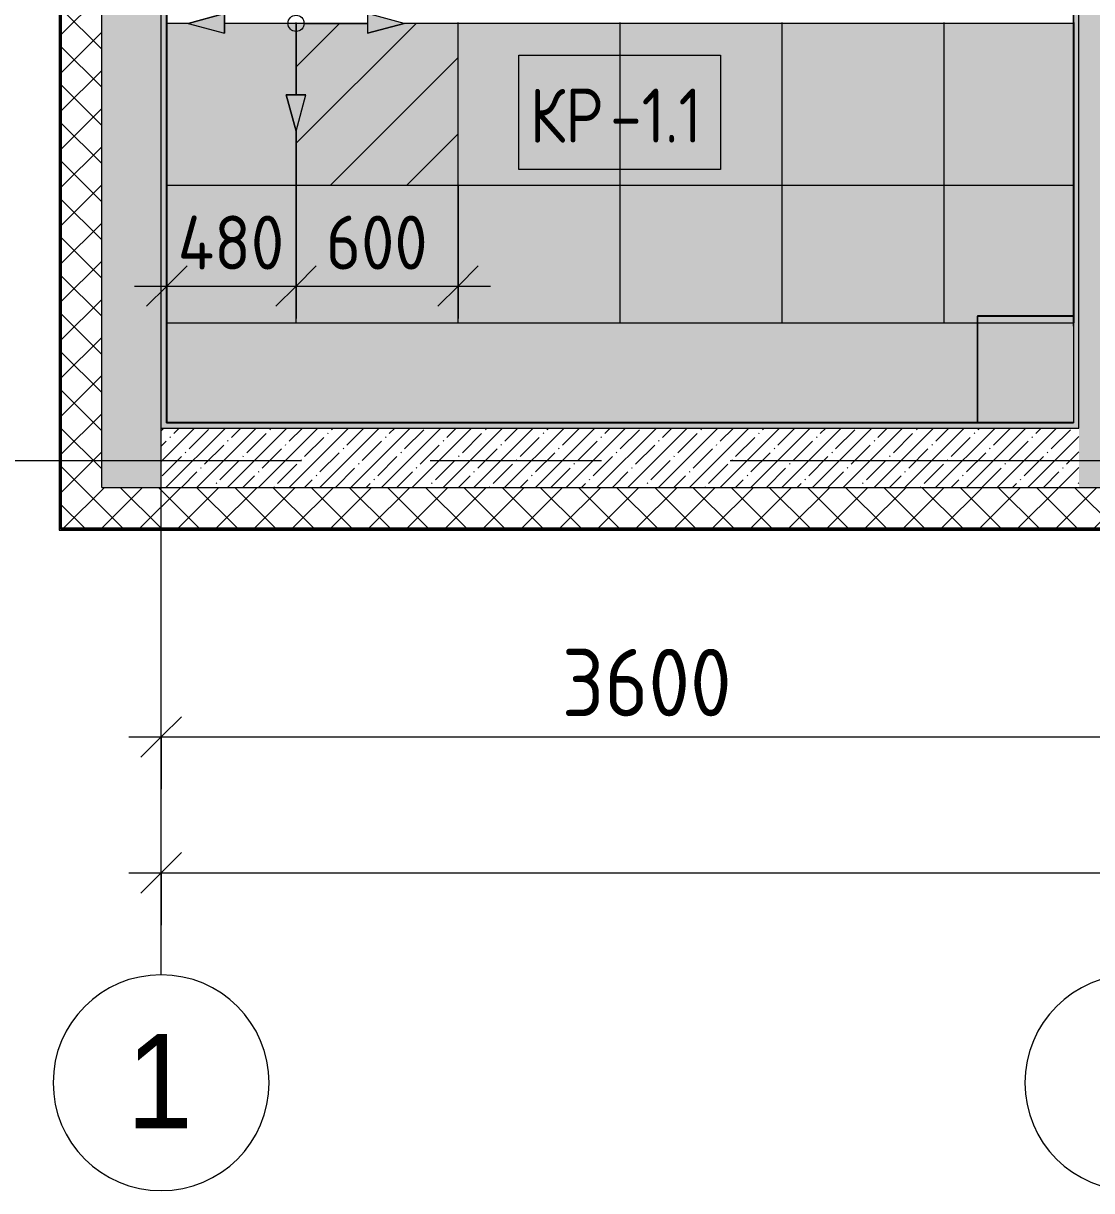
# Model space of a CAD drawing. Header units: millimetres. Extents: x -5368 to 196898, y -8553 to 29000.
# Drawn here: x -400 to 3557, y -2706 to 1620 of the extents above; entities that cross this region are included whole.
import ezdxf

# ---------------------------------------------------------------- set-up
doc = ezdxf.new("R2010")
doc.units = ezdxf.units.MM
doc.linetypes.add('Осевая', pattern=[3175, 635, -476.25, 1587.5, -476.25])
for name, color, linetype, lineweight in [('A-ANNO-DIMS', 7, 'Continuous', 9), ('A-ANNO-DIMS-100', 7, 'Continuous', 9), ('A-DETL', 7, 'Continuous', 9), ('A-DETL-GENF', 7, 'Continuous', 9), ('A-WALL', 7, 'Continuous', 9), ('I-WALL', 7, 'Continuous', 9), ('S-STRS', 7, 'Continuous', 13), ('Оси', 7, 'Continuous', 9), ('Оси-1', 7, 'Continuous', 20), ('Оси-2', 7, 'Осевая', 9)]:
    doc.layers.add(name, color=color, linetype=linetype, lineweight=lineweight)
for name, color, linetype, lineweight, true_color in [('A-DETL-GENF-2', 7, 'Continuous', 9, 0x004000), ('A-DETL-GENF-3', 7, 'Continuous', 9, 0x383838), ('A-WALL-1', 9, 'Continuous', 9, 0x808080), ('A-WALL-FNSH-1', 9, 'Continuous', 9, 0x808080), ('G-ANNO-TEXT-1', 7, 'Continuous', 9, 0x3c3c3c), ('I-WALL-2', 9, 'Continuous', 9, 0x808080)]:
    doc.layers.add(name, color=color, linetype=linetype, lineweight=lineweight, true_color=true_color)
doc.styles.add('Arial', font='arial.ttf', dxfattribs={"width": 0.9, "height": 350})
doc.styles.add('GOST Common_2', font='GOST_Common.ttf', dxfattribs={"width": 0.9, "height": 200})
doc.styles.add('ISOCPEUR', font='isocpeur.ttf', dxfattribs={"width": 0.9, "height": 250})
doc.styles.add('ISOCPEUR_1', font='isocpeur.ttf', dxfattribs={"width": 0.9, "height": 200})
doc.dimstyles.new('ISO-2_0_0_9К_Средний_округл2', dxfattribs={"dimscale": 304.8, "dimtxt": 199.196235, "dimasz": 0.492126, "dimexe": 0.393701, "dimexo": 0, "dimgap": 0, "dimtad": 1, "dimdec": 0, "dimrnd": 10, "dimzin": 0, "dimdsep": 46, "dimtxsty": 'ISOCPEUR_1', "dimblk1": 'OBLIQUE', "dimblk2": 'OBLIQUE', "dimsah": 1, "dimcen": 0.09, "dimdle": 0.393701, "dimazin": 0, "dimtfac": 1, "dimtdec": 4, "dimtix": 1, "dimtmove": 0, "dimatfit": 3, "dimfxl": 1, "dimtvp": 1, "dimtolj": 1, "dimtzin": 0, "dimarcsym": 2})
doc.dimstyles.new('ISO-2_5_0_9К_БОЛЬШОЙ', dxfattribs={"dimscale": 304.8, "dimtxt": 248.995294, "dimasz": 0.492126, "dimexe": 0.393701, "dimexo": 0.984252, "dimgap": 0, "dimtad": 1, "dimdec": 0, "dimrnd": 10, "dimzin": 0, "dimdsep": 46, "dimtxsty": 'ISOCPEUR', "dimblk1": 'OBLIQUE', "dimblk2": 'OBLIQUE', "dimsah": 1, "dimcen": 0.09, "dimdle": 0.393701, "dimazin": 0, "dimtfac": 1, "dimtdec": 4, "dimtix": 1, "dimtmove": 0, "dimatfit": 3, "dimfxl": 1, "dimtvp": 1, "dimtolj": 1, "dimtzin": 0, "dimarcsym": 2})
pattern_1 = [(45, (0, 0), (-70.71068, 70.71068), []), (135, (0, 0), (-70.71068, -70.71068), [])]
pattern_2 = [(45, (0, 0), (-57.0246, 57.0246), []), (45, (57.025, 0), (-57.0246, 57.0246), [100.806, -20.161, 3.353, -16.808])]
pattern_3 = [(0, (0, 0), (121.92, 30.48), [10.058, -81.382, 10.058, -81.382, -487.68]), (0, (0, 0), (121.92, 30.48), [-182.88, 10.058, -172.822, 10.058, -81.382, -213.36]), (0, (0, 0), (121.92, 30.48), [-457.2, 10.058, -50.902, 10.058, -142.342]), (120, (45.72, 15.24), (-87.35645, 90.34582), [10.058, -81.382, 10.058, -81.382, -487.68]), (120, (45.72, 15.24), (-87.35645, 90.34582), [-182.88, 10.058, -172.822, 10.058, -81.382, -213.36]), (120, (45.72, 15.24), (-87.35645, 90.34582), [-457.2, 10.058, -50.902, 10.058, -142.342]), (240, (60.96, 76.2), (-34.56355, -120.82582), [10.058, -81.382, 10.058, -81.382, -487.68]), (240, (60.96, 76.2), (-34.56355, -120.82582), [-182.88, 10.058, -172.822, 10.058, -81.382, -213.36]), (240, (60.96, 76.2), (-34.56355, -120.82582), [-457.2, 10.058, -50.902, 10.058, -142.342])]

# ---------------------------------------------------------------- blocks, each defined once
blk = doc.blocks.new('Начало раскладки_красным - Начало раскладки_красным-26102174-План раскладки напольных покрытий 3 этажа в осях 1-12')
at = {"layer": 'A-DETL-GENF'}
for points in [[(-36.2, 264.8), (36.2, 264.8), (0, 400)], [(-264.8, -36.2), (-264.8, 36.2), (-400, 0)], [(264.8, -36.2), (400, 0), (264.8, 36.2)], [(0, -400), (36.2, -264.8), (-36.2, -264.8)]]:
    blk.add_hatch(color=256, dxfattribs=at).paths.add_polyline_path(points)
for p, q in [((0, 400), (-36.2, 264.8)), ((0, 400), (-36.2, 264.8)), ((36.2, 264.8), (0, 400)), ((0, 400), (36.2, 264.8)), ((-36.2, 264.8), (36.2, 264.8)), ((-36.2, 264.8), (36.2, 264.8)), ((0, 30), (0, 264.8)), ((-264.8, 36.2), (-400, 0)), ((-400, 0), (-264.8, 36.2)), ((-400, 0), (-264.8, -36.2)), ((-400, 0), (-264.8, -36.2)), ((-264.8, -36.2), (-264.8, 36.2)), ((-264.8, 36.2), (-264.8, -36.2)), ((-30, 0), (-264.8, 0)), ((30, 0), (264.8, 0)), ((400, 0), (264.8, 36.2)), ((264.8, 36.2), (264.8, -36.2)), ((400, 0), (264.8, 36.2)), ((264.8, 36.2), (264.8, -36.2)), ((400, 0), (264.8, -36.2)), ((0, -30), (0, -264.8)), ((264.8, -36.2), (400, 0)), ((36.2, -264.8), (-36.2, -264.8)), ((-36.2, -264.8), (0, -400)), ((0, -400), (-36.2, -264.8)), ((-36.2, -264.8), (36.2, -264.8)), ((0, -400), (36.2, -264.8)), ((0, -400), (36.2, -264.8))]:
    blk.add_line(p, q, dxfattribs=at)
blk.add_circle((0, 0), 30, dxfattribs=at)
blk = doc.blocks.new('Ось сетки - D8-29747960-План раскладки напольных покрытий 3 этажа в осях 1-12')
at = {"layer": 'Оси-1'}
for start, end in [(360, 180), (180, 360)]:
    blk.add_arc((0, 0), 4, start, end, dxfattribs=at)
blk = doc.blocks.new('DIMBLOCK1-План раскладки напольных покрытий 3 этажа в осях 1-12')
at = {"layer": 'A-ANNO-DIMS-100'}
for p, q in [((110, -1218.7), (110, -904.8)), ((3710, -1218.7), (3710, -904.8)), ((-10, -1024.8), (3710, -1024.8)), ((110, -1024.8), (110, -1218.7)), ((3710, -1024.8), (3710, -1218.7))]:
    blk.add_line(p, q, dxfattribs=at)
at = {"layer": 'A-ANNO-DIMS-100', "lineweight": 20}
for p, q in [((110, -1024.8), (185, -949.8)), ((3710, -1024.8), (3785, -949.8)), ((110, -1024.8), (35, -1099.8)), ((3710, -1024.8), (3635, -1099.8))]:
    blk.add_line(p, q, dxfattribs=at)
at = {"layer": 'A-ANNO-DIMS-100', "color": 0, "insert": (1594, -698.2), "char_height": 250, "width": 758.478, "attachment_point": 1, "line_spacing_factor": 1.149209, "style": 'ISOCPEUR'}
blk.add_mtext('3600', dxfattribs=at)
blk = doc.blocks.new('_Oblique')
at = {"color": 0, "linetype": 'ByBlock', "lineweight": -2}
blk.add_line((-0.5, -0.5), (0.5, 0.5), dxfattribs=at)
blk = doc.blocks.new('DIMBLOCK25-План раскладки напольных покрытий 3 этажа в осях 1-12')
at = {"layer": 'A-ANNO-DIMS-100'}
for p, q in [((110, -1722.4), (110, -1408.5)), ((38310, -1722.4), (38310, -1408.5)), ((-10, -1528.5), (38430, -1528.5)), ((110, -1528.5), (110, -1722.4)), ((38310, -1528.5), (38310, -1722.4))]:
    blk.add_line(p, q, dxfattribs=at)
at = {"layer": 'A-ANNO-DIMS-100', "lineweight": 20}
for p, q in [((110, -1528.5), (185, -1453.5)), ((38310, -1528.5), (38385, -1453.5)), ((110, -1528.5), (35, -1603.5)), ((38310, -1528.5), (38235, -1603.5))]:
    blk.add_line(p, q, dxfattribs=at)
at = {"layer": 'A-ANNO-DIMS-100', "color": 0, "insert": (18815, -1201.9), "char_height": 250, "width": 948.097, "attachment_point": 1, "line_spacing_factor": 1.149209, "style": 'ISOCPEUR'}
blk.add_mtext('38200', dxfattribs=at)
blk = doc.blocks.new('DIMBLOCK42-План раскладки напольных покрытий 3 этажа в осях 1-12')
at = {"layer": 'A-ANNO-DIMS-100'}
for p, q in [((610, 1220), (610, 526.2)), ((610, 646.2), (610, 1220)), ((131, 752.2), (131, 526.2)), ((131, 646.2), (131, 752.2)), ((11, 646.2), (610, 646.2))]:
    blk.add_line(p, q, dxfattribs=at)
at = {"layer": 'A-ANNO-DIMS-100', "lineweight": 20}
for p, q in [((131, 646.2), (206, 721.2)), ((610, 646.2), (685, 721.2)), ((131, 646.2), (56, 571.2)), ((610, 646.2), (535, 571.2))]:
    blk.add_line(p, q, dxfattribs=at)
at = {"layer": 'A-ANNO-DIMS-100', "color": 0, "insert": (171.3, 907.5), "char_height": 200, "width": 478.071, "attachment_point": 1, "line_spacing_factor": 1.149209, "style": 'ISOCPEUR_1'}
blk.add_mtext('480', dxfattribs=at)
blk = doc.blocks.new('DIMBLOCK43-План раскладки напольных покрытий 3 этажа в осях 1-12')
at = {"layer": 'A-ANNO-DIMS-100'}
for p, q in [((610, 1220), (610, 526.2)), ((610, 646.2), (610, 1220)), ((1210, 1020), (1210, 526.2)), ((1210, 646.2), (1210, 1020)), ((610, 646.2), (1330, 646.2))]:
    blk.add_line(p, q, dxfattribs=at)
at = {"layer": 'A-ANNO-DIMS-100', "lineweight": 20}
for p, q in [((610, 646.2), (685, 721.2)), ((1210, 646.2), (1285, 721.2)), ((610, 646.2), (535, 571.2)), ((1210, 646.2), (1135, 571.2))]:
    blk.add_line(p, q, dxfattribs=at)
at = {"layer": 'A-ANNO-DIMS-100', "color": 0, "insert": (720.4, 907.5), "char_height": 200, "width": 455.087, "attachment_point": 1, "line_spacing_factor": 1.149209, "style": 'ISOCPEUR_1'}
blk.add_mtext('600', dxfattribs=at)

msp = doc.modelspace()

# ---------------------------------------------------------------- hatches: boundary and pattern name
at = {"layer": 'A-DETL-GENF-2'}
h = msp.add_hatch(dxfattribs=at)
h.set_pattern_fill('FP_46', color=256, style=0, pattern_type=2)
h.set_pattern_definition([(45, (0, 0), (-141.421, 141.421), [])])
h.paths.add_polyline_path([(1210, 1020), (1210, 1620), (1010, 1620), (874.8, 1583.8), (874.8, 1620), (610, 1620), (610, 1355.2), (646.2, 1355.2), (610, 1220), (610, 1020), (1176, 1020)])
at = {"layer": 'A-DETL-GENF-3'}
h = msp.add_hatch(dxfattribs=at)
h.set_pattern_fill('FP_48', color=256, style=0, pattern_type=2)
h.set_pattern_definition([(0, (-590, -180), (0, 600), []), (90, (-590, -180), (-600, 4e-14), [])])
h.paths.add_polyline_path([(130, 510.5), (3492.3, 510.5), (3492.3, 1623.3), (997.6, 1623.3), (1010, 1620), (874.8, 1583.8), (874.8, 1623.3), (345.2, 1623.3), (345.2, 1583.8), (210, 1620), (222.4, 1623.3), (130, 1623.3)])
h.paths.add_polyline_path([(610, 1220), (573.8, 1355.2), (646.2, 1355.2)])
at = {"layer": 'A-WALL'}
h = msp.add_hatch(dxfattribs=at)
h.set_pattern_fill('FP_11', color=256, style=0, pattern_type=2)
h.set_pattern_definition(pattern_1)
h.paths.add_polyline_path([(-260, -100), (-110, -100), (-110, 5220), (-260, 5220), (-260, 153.5)])
h.paths.add_polyline_path([(-260, 7320), (-110, 7320), (-110, 8520), (-260, 8520)])
h.paths.add_polyline_path([(-260, 10820), (-110, 10820), (-110, 12220), (-260, 12220)])
h.paths.add_polyline_path([(-260, 13120), (-110, 13120), (-110, 15073), (-260, 15073), (-260, 14843)])
h = msp.add_hatch(dxfattribs=at)
h.set_pattern_fill('FP_11', color=256, style=0, pattern_type=2)
h.set_pattern_definition(pattern_1)
h.paths.add_polyline_path([(38490, -250), (38747.7, -250), (38747.7, -100), (37423, -100), (37423, -250), (38260.7, -250)])
h.paths.add_polyline_path([(36200.5, -250), (36523, -250), (36523, -100), (35970, -100), (35970, -250)])
h.paths.add_polyline_path([(33870, -250), (33870, -100), (33010, -100), (33010, -250), (33796.8, -250)])
h.paths.add_polyline_path([(31393.2, -250), (32110, -250), (32110, -100), (30882.8, -100), (30882.8, -250)])
h.paths.add_polyline_path([(29209.7, -250), (29982.8, -250), (29982.8, -100), (29209.7, -100), (29209.7, -110.3)])
h.paths.add_polyline_path([(26242.5, -250), (26409.7, -250), (26409.7, -100), (24810, -100), (24810, -250), (25899.2, -250)])
h.paths.add_polyline_path([(22710, -250), (22710, -100), (21610, -100), (21610, -250), (22465.4, -250)])
h.paths.add_polyline_path([(20405.1, -250), (20710, -250), (20710, -100), (19360, -100), (19360, -250)])
h.paths.add_polyline_path([(16971.4, -250), (17260, -250), (17260, -100), (16510, -100), (16510, -250)])
h.paths.add_polyline_path([(15610, -250), (15610, -100), (14860, -100), (14860, -250), (14911.1, -250)])
h.paths.add_polyline_path([(12760, -250), (12760, -100), (12010, -100), (12010, -250), (12164.1, -250)])
h.paths.add_polyline_path([(11110, -250), (11110, -100), (10359.7, -100), (10359.7, -250), (10790.6, -250)])
h.paths.add_polyline_path([(8259.7, -250), (8259.7, -100), (6830, -100), (6830, -250), (8043.6, -250)])
h.paths.add_polyline_path([(3579.7, -250), (3730, -250), (3730, -100), (-260, -100), (-260, -250), (3236.3, -250)])
at = {"layer": 'I-WALL'}
h = msp.add_hatch(dxfattribs=at)
h.set_pattern_fill('FP_12', color=256, style=0, pattern_type=2)
h.set_pattern_definition(pattern_2)
h.paths.add_polyline_path([(-110, -100), (110, -100), (110, 5220), (-110, 5220), (-110, 153.5)])
h.paths.add_polyline_path([(-110, 7320), (110, 7320), (110, 7900), (-110, 7900), (-110, 7539.8)])
h = msp.add_hatch(dxfattribs=at)
h.set_pattern_fill('FP_12', color=256, style=0, pattern_type=2)
h.set_pattern_definition(pattern_2)
h.paths.add_polyline_path([(3579.7, -100), (3730, -100), (3730, 7900), (3510, 7900), (3510, -100)])
h = msp.add_hatch(dxfattribs=at)
h.set_pattern_fill('FP_12', color=256, style=0, pattern_type=2)
h.set_pattern_definition(pattern_2)
h.paths.add_polyline_path([(3510, -100), (3510, 120), (110, 120), (110, -100), (3236.3, -100)])
at = {"layer": 'I-WALL-2'}
h = msp.add_hatch(dxfattribs=at)
h.set_pattern_fill('FP_36', color=256, style=0, pattern_type=2)
h.set_pattern_definition(pattern_3)
h.paths.add_polyline_path([(110, 120), (130, 120), (130, 5220), (110, 5220), (110, 153.5)])
h.paths.add_polyline_path([(130, 7320), (130, 7660), (110, 7659), (110, 7320)])
h = msp.add_hatch(dxfattribs=at)
h.set_pattern_fill('FP_36', color=256, style=0, pattern_type=2)
h.set_pattern_definition(pattern_3)
h.paths.add_polyline_path([(3490, 140), (3510, 140), (3510, 7660), (3490, 7659), (3490, 141)])
h = msp.add_hatch(dxfattribs=at)
h.set_pattern_fill('FP_36', color=256, style=0, pattern_type=2)
h.set_pattern_definition(pattern_3)
h.paths.add_polyline_path([(3510, 120), (3510, 140), (130, 140), (130, 120), (3236.3, 120)])
at = {"layer": 'S-STRS'}
h = msp.add_hatch(color=256, dxfattribs=at)
h.paths.add_polyline_path([(3135, 140), (3490, 141), (3490, 1620), (1010, 1620), (874.8, 1583.8), (874.8, 1620), (345.2, 1620), (345.2, 1583.8), (210, 1620), (130, 1620), (131, 140), (3134, 140)])
h.paths.add_polyline_path([(610, 1220), (573.8, 1355.2), (646.2, 1355.2)])

# ---------------------------------------------------------------- linework, layer by layer
at = {"layer": 'A-DETL'}
for p, q in [((130, 1623.3), (130, 510.5)), ((610, 1620), (610, 1355.2)), ((1210, 1620), (1010, 1620)), ((1210, 1020), (1210, 1620)), ((3492.3, 510.5), (3492.3, 1623.3)), ((610, 1220), (610, 1020)), ((610, 1020), (1210, 1020)), ((130, 510.5), (3492.3, 510.5))]:
    msp.add_line(p, q, dxfattribs=at)
at = {"layer": 'A-WALL'}
for p, q in [((3510, 120), (3510, 7680)), ((-263, 5220), (-263, -253)), ((-260, 5220), (-260, -250)), ((-110, -100), (-110, 5220)), ((110, 120), (110, 5220)), ((130, 5220), (130, 140)), ((130, 140), (130, 5220)), ((130, 140), (3490, 140)), ((131, 141), (131, 140)), ((3135, 140), (3490, 140)), ((110, 120), (3510, 120)), ((-263, -253), (3730, -253)), ((-260, -250), (3730, -250))]:
    msp.add_line(p, q, dxfattribs=at)
at = {"layer": 'A-WALL-1'}
for p, q in [((3490, 7660), (3490, 140)), ((-110, -100), (3730, -100))]:
    msp.add_line(p, q, dxfattribs=at)
at = {"layer": 'A-WALL-FNSH-1'}
for p, q in [((3489, 5459.5), (3489, 497.5)), ((-268, 5220), (-268, -258)), ((3134, 536), (3134, 140)), ((3490, 536), (3134, 536)), ((3135, 140), (3135, 535)), ((3135, 535), (3490, 535)), ((3489, 497.5), (3490, 497.5)), ((3490, 497.5), (3490, 510.5)), ((3135, 141), (131, 141)), ((2881, 141), (2881, 140)), ((3490, 141), (2881, 141)), ((2881, 140), (3135, 140)), ((-268, -258), (3730, -258))]:
    msp.add_line(p, q, dxfattribs=at)
at = {"layer": 'G-ANNO-TEXT-1', "flags": 128}
msp.add_lwpolyline([(1435.8, 1502.5), (2182.7, 1502.5), (2182.7, 1078.5), (1435.8, 1078.5)], close=True, dxfattribs=at)
at = {"layer": 'I-WALL'}
for p, q in [((131, 7659), (131, 141)), ((130, 1612.5), (131, 1612.5)), ((131, 140.5), (130, 140.5))]:
    msp.add_line(p, q, dxfattribs=at)
at = {"layer": 'Оси'}
msp.add_line((110, -1906.3), (110, 593.7), dxfattribs=at)
at = {"layer": 'Оси-2'}
for p, q in [((110, 593.7), (110, 12880)), ((-2068.1, 0), (36260, 0))]:
    msp.add_line(p, q, dxfattribs=at)

# ---------------------------------------------------------------- block references
at = {"layer": 'A-DETL-GENF'}
msp.add_blockref('Начало раскладки_красным - Начало раскладки_красным-26102174-План раскладки напольных покрытий 3 этажа в осях 1-12', (610, 1620), dxfattribs=at)
at = {"layer": 'Оси-1', "xscale": 99.99999999999993, "yscale": 99.99999999999993, "zscale": 99.99999999999993}
for p in [(110, -2306.3), (3710, -2306.3)]:
    msp.add_blockref('Ось сетки - D8-29747960-План раскладки напольных покрытий 3 этажа в осях 1-12', p, dxfattribs=at)

# ---------------------------------------------------------------- texts
at = {"layer": 'G-ANNO-TEXT-1', "char_height": 200, "attachment_point": 1, "style": 'GOST Common_2'}
for s, insert, width in [('КР', (1475.8, 1378.1), 360.759), ('-1.1', (1773.4, 1378.1), 440.126)]:
    msp.add_mtext(s, dxfattribs=dict(at, insert=insert, width=width))
at = {"layer": 'Оси', "insert": (-17.5, -2125.6), "char_height": 350, "width": 303.038, "attachment_point": 1, "style": 'Arial'}
msp.add_mtext('\\fArial|b0|i0|c204|p34|;\\W.9;1', dxfattribs=at)

# ---------------------------------------------------------------- dimensions: what is measured, and where the dimension line sits
at = {"layer": 'A-ANNO-DIMS'}
for base, p1, p2, dimstyle, override, picture, middle in [((610, 646.2), (131, 752.2), (610, 1220), 'ISO-2_0_0_9К_Средний_округл2', {"dimpost": '<>', "dimfxl": 669.501208}, 'DIMBLOCK42-План раскладки напольных покрытий 3 этажа в осях 1-12', (370.5, 746.2)), ((1210, 646.2), (610, 1220), (1210, 1020), 'ISO-2_0_0_9К_Средний_округл2', {"dimpost": '<>', "dimfxl": 632.455532}, 'DIMBLOCK43-План раскладки напольных покрытий 3 этажа в осях 1-12', (910, 746.2)), ((3710, -1024.8), (110, -918.7), (3710, -918.7), 'ISO-2_5_0_9К_БОЛЬШОЙ', {"dimpost": '<>', "dimfxl": 3599.999993}, 'DIMBLOCK1-План раскладки напольных покрытий 3 этажа в осях 1-12', (1910, -899.8)), ((38310, -1528.5), (110, -1422.4), (38310, -1422.4), 'ISO-2_5_0_9К_БОЛЬШОЙ', {"dimpost": '<>', "dimfxl": 38199.999966}, 'DIMBLOCK25-План раскладки напольных покрытий 3 этажа в осях 1-12', (19210, -1403.5))]:
    dim = msp.add_linear_dim(base=base, p1=p1, p2=p2, dimstyle=dimstyle, override=override, dxfattribs=at)
    dim.commit()
    dim.dimension.update_dxf_attribs({"geometry": picture, "text_midpoint": middle})

doc.saveas('drawing.dxf')
